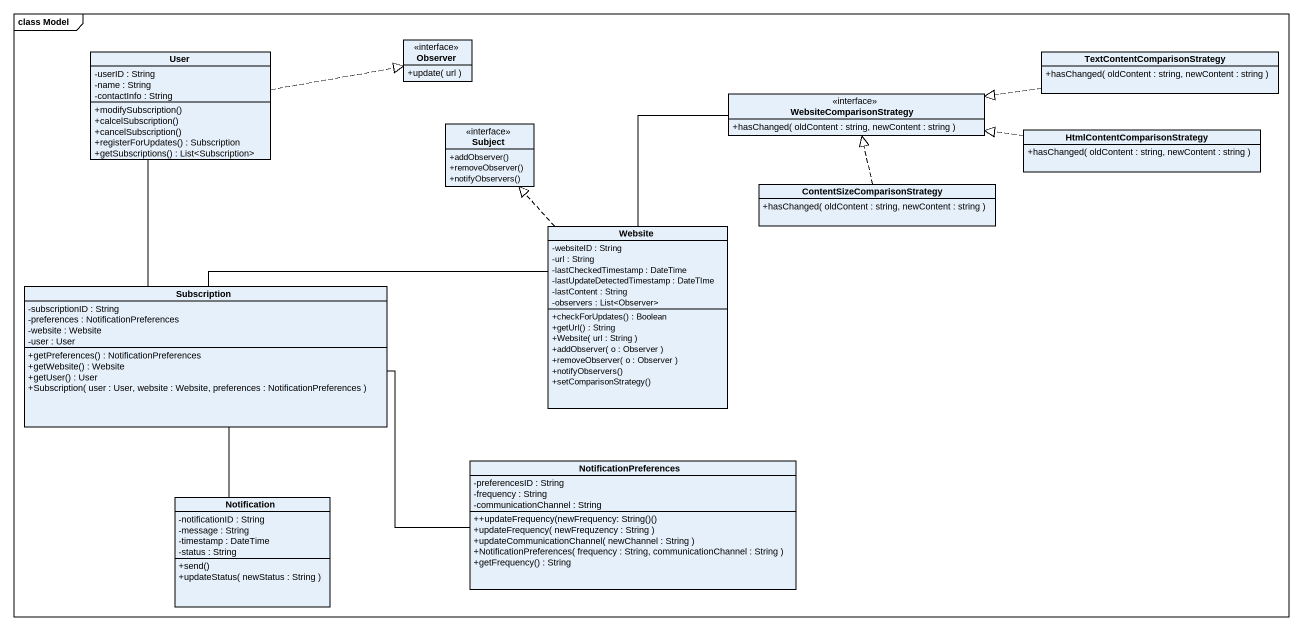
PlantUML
@startuml
mainframe class Model
hide circle
hide empty members
skinparam classAttributeIconSize 0
class User {
  -userID : String
  -name : String
  -contactInfo : String
  +modifySubscription()
  +calcelSubscription()
  +cancelSubscription()
  +registerForUpdates() : Subscription
  +getSubscriptions() : List<Subscription>
}
interface Observer {
  +update( url )
}
class "TextContentComparisonStrategy" as TextContentComparisonStrateg {
  +hasChanged( oldContent : string, newContent : string )
}
interface WebsiteComparisonStrategy {
  +hasChanged( oldContent : string, newContent : string )
}
interface Subject {
  +addObserver()
  +removeObserver()
  +notifyObservers()
}
class "HtmlContentComparisonStrategy" as HtmlContentComparisonStrateg {
  +hasChanged( oldContent : string, newContent : string )
}
class "ContentSizeComparisonStrategy" as ContentSizeComparisonStrateg {
  +hasChanged( oldContent : string, newContent : string )
}
class Website {
  -websiteID : String
  -url : String
  -lastCheckedTimestamp : DateTime
  -lastUpdateDetectedTimestamp : DateTIme
  -lastContent : String
  -observers : List<Observer>
  +checkForUpdates() : Boolean
  +getUrl() : String
  +Website( url : String )
  +addObserver( o : Observer )
  +removeObserver( o : Observer )
  +notifyObservers()
  +setComparisonStrategy()
}
class Subscription {
  -subscriptionID : String
  -preferences : NotificationPreferences
  -website : Website
  -user : User
  +getPreferences() : NotificationPreferences
  +getWebsite() : Website
  +getUser() : User
  +Subscription( user : User, website : Website, preferences : NotificationPreferences )
}
class NotificationPreferences {
  -preferencesID : String
  -frequency : String
  -communicationChannel : String
  ++updateFrequency(newFrequency: String()()
  +updateFrequency( newFrequzency : String )
  +updateCommunicationChannel( newChannel : String )
  +NotificationPreferences( frequency : String, communicationChannel : String )
  +getFrequency() : String
}
class Notification {
  -notificationID : String
  -message : String
  -timestamp : DateTime
  -status : String
  +send()
  +updateStatus( newStatus : String )
}
User .right.|> Observer
User -- Subscription
TextContentComparisonStrateg .left.|> WebsiteComparisonStrategy
HtmlContentComparisonStrateg .left.|> WebsiteComparisonStrategy
ContentSizeComparisonStrateg .up.|> WebsiteComparisonStrategy
Website -up- WebsiteComparisonStrategy
Website .up.|> Subject
Website -left- Subscription
Subscription -right- NotificationPreferences
Subscription -- Notification
@enduml
